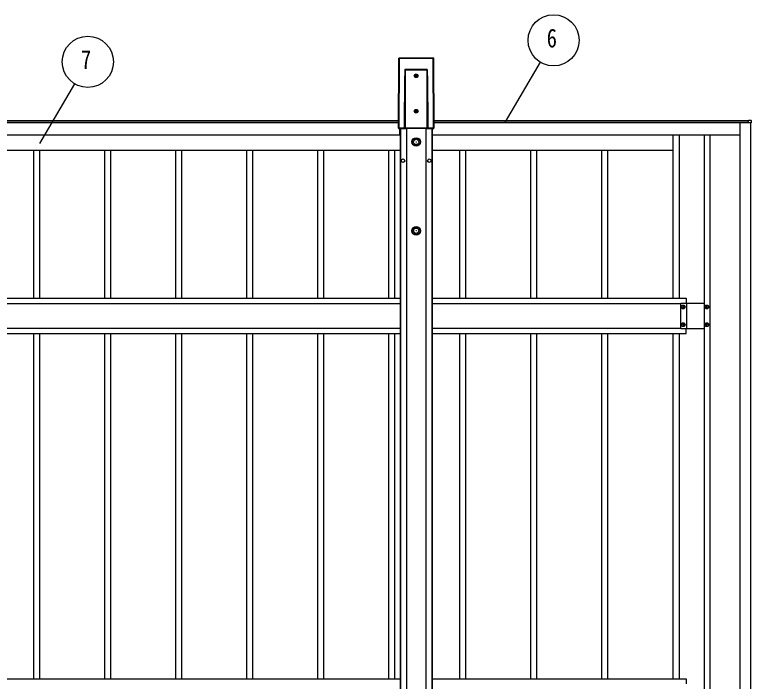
# Model space of a CAD drawing. Units: millimetres, scale not verified. Extents: x -10512 to 10512, y -7425 to 7425.
# Drawn here: x -475 to 1599, y -2 to 1875 of the extents above; entities that cross this region are included whole.
import ezdxf
from ezdxf.enums import TextEntityAlignment as Align

# ---------------------------------------------------------------- set-up
doc = ezdxf.new("R2010")
doc.units = ezdxf.units.MM
doc.header["$LTSCALE"] = 30
doc.layers.add('0-4_YKK_A1', color=4, linetype='Continuous')
doc.layers.add('0-5_YKK_D', color=6, linetype='Continuous')
doc.styles.add('ＭＳ ゴシック', font='')
doc.styles.get('ＭＳ ゴシック').set_extended_font_data('MS Gothic')

msp = doc.modelspace()

# ---------------------------------------------------------------- linework, layer by layer
at = {"layer": '0-4_YKK_A1'}
for p, q in [((606.23, 1752.51), (605.6, 1555.37)), ((606.08, 1555.85), (606.71, 1752.03)), ((606.71, 1752.03), (606.23, 1752.51)), ((606.23, 1752.51), (606.23, 1752.51)), ((607.21, 1752), (606.58, 1555.82)), ((704.24, 1753.01), (606.73, 1753.01)), ((606.73, 1753.01), (607.21, 1752.53)), ((704.24, 1753.01), (606.73, 1753.01)), ((606.73, 1753.01), (606.73, 1753.01)), ((607.21, 1752.53), (703.76, 1752.53)), ((607.21, 1752.53), (607.21, 1752)), ((703.76, 1752), (607.21, 1752)), ((703.76, 1752.53), (704.24, 1753.01)), ((703.76, 1752.53), (703.76, 1752)), ((704.39, 1555.82), (703.76, 1752)), ((704.24, 1753.01), (704.24, 1753.01)), ((704.74, 1752.51), (704.26, 1752.03)), ((704.26, 1752.03), (704.89, 1555.85)), ((705.37, 1555.37), (704.74, 1752.51)), ((705.37, 1555.37), (704.74, 1752.51)), ((704.74, 1752.51), (704.74, 1752.51)), ((624.43, 1721.92), (686.54, 1721.92)), ((622.96, 1555.93), (623.43, 1702.71)), ((623.93, 1702.69), (623.46, 1555.91)), ((623.93, 1556.38), (623.93, 1702.69)), ((686.55, 1719.31), (624.43, 1719.31)), ((624.43, 1719.31), (624.43, 1556.38)), ((655.97, 1704.78), (655.97, 1705.74)), ((686.55, 1556.38), (686.55, 1719.31)), ((687.05, 1702.69), (687.05, 1556.38)), ((687.52, 1555.91), (687.05, 1702.69)), ((687.55, 1702.71), (688.02, 1555.93)), ((655.97, 1604.78), (655.97, 1605.74)), ((-1820.57, 1577.19), (605.67, 1577.19)), ((705.3, 1577.19), (1591.05, 1577.19)), ((1591.05, 1578.7), (1598.58, 1578.24)), ((1591.05, 1578.2), (1591.05, 1578.7)), ((1591.05, 1572.3), (1591.05, 1578.2)), ((-1820.56, 1572.19), (605.66, 1572.19)), ((-1820.56, 1572.16), (605.66, 1572.16)), ((606.58, 1555.82), (622.96, 1555.82)), ((606.58, 1555.82), (606.58, 1555.35)), ((623.46, 1555.91), (623.93, 1556.38)), ((624.43, 1555.88), (623.9, 1555.35)), ((624.43, 1556.38), (686.55, 1556.38)), ((624.43, 1556.38), (624.43, 1555.88)), ((686.55, 1555.88), (624.43, 1555.88)), ((626.86, 1554.87), (627.11, 1555.75)), ((627.11, 1555.75), (683.99, 1555.75)), ((627.99, 1555.75), (627.99, -69.61)), ((682.99, 1555.75), (682.99, -69.61)), ((683.99, 1555.75), (684.24, 1554.87)), ((686.55, 1556.38), (686.55, 1555.88)), ((687.08, 1555.35), (686.55, 1555.88)), ((687.05, 1556.38), (687.52, 1555.91)), ((688.01, 1555.82), (704.39, 1555.82)), ((704.39, 1555.35), (704.39, 1555.82)), ((704.89, 1555.85), (705.37, 1555.37)), ((705.32, 1572.19), (1591.05, 1572.19)), ((705.32, 1572.16), (1589.05, 1572.16)), ((1567.55, -589.26), (1567.55, 1571.69)), ((1567.55, 1571.69), (1592.55, 1571.69)), ((1589.05, 1572.16), (1589.05, 1571.69)), ((1592.05, 1571.69), (1592.05, 1572)), ((1592.55, 1570.5), (1592.55, 1571.7)), ((1592.87, 1570.5), (1592.55, 1570.5)), ((1598.58, 1570.5), (1592.87, 1570.5)), ((1597.55, -588.06), (1597.55, 1570.5)), ((-1824.39, 1537.19), (609.49, 1537.19)), ((605.6, 1555.37), (605.6, 1555.37)), ((606.58, 1555.35), (606.1, 1554.87)), ((606.1, 1554.87), (626.86, 1554.87)), ((606.1, 1554.87), (626.86, 1554.87)), ((606.1, 1554.87), (606.1, 1554.87)), ((623.9, 1555.35), (606.58, 1555.35)), ((609.49, 1537.19), (609.49, 1554.87)), ((609.49, 1552.19), (610.49, 1552.19)), ((610.49, 1554.87), (610.49, -187.78)), ((611.69, 1554.87), (611.69, -187.78)), ((684.24, 1554.87), (704.87, 1554.87)), ((684.24, 1554.87), (704.87, 1554.87)), ((704.39, 1555.35), (687.08, 1555.35)), ((699.29, 1554.87), (699.29, -187.78)), ((700.49, 1554.87), (700.49, -187.78)), ((700.49, 1552.19), (701.49, 1552.19)), ((701.49, 1537.19), (701.49, 1554.87)), ((701.49, 1537.19), (1567.55, 1537.19)), ((704.87, 1554.87), (704.39, 1555.35)), ((704.87, 1554.87), (704.87, 1554.87)), ((705.37, 1555.37), (705.37, 1555.37)), ((1378.55, 1537.19), (1378.55, 1077.19)), ((1395.55, 1537.19), (1395.55, 1077.19)), ((1466.55, 1537.19), (1466.55, -554.76)), ((1482.55, 1537.19), (1482.55, -554.76)), ((-621.45, 1494.19), (-406.35, 1494.19)), ((-421.45, 1494.19), (-206.35, 1494.19)), ((-421.45, 1494.19), (-406.35, 1494.19)), ((-421.45, 1077.19), (-421.45, 1494.19)), ((-421.45, 1494.19), (-406.35, 1494.19)), ((-404.45, 1077.19), (-404.45, 1494.19)), ((-221.45, 1077.19), (-221.45, 1494.19)), ((-221.45, 1494.19), (-6.35, 1494.19)), ((-204.45, 1077.19), (-204.45, 1494.19)), ((-21.45, 1077.19), (-21.45, 1494.19)), ((-21.45, 1494.19), (193.65, 1494.19)), ((-4.45, 1077.19), (-4.45, 1494.19)), ((178.55, 1077.19), (178.55, 1494.19)), ((178.55, 1494.19), (393.65, 1494.19)), ((195.55, 1077.19), (195.55, 1494.19)), ((378.55, 1077.19), (378.55, 1494.19)), ((378.55, 1494.19), (610.49, 1494.19)), ((395.55, 1077.19), (395.55, 1494.19)), ((578.55, 1077.19), (578.55, 1494.19)), ((595.55, 1077.19), (595.55, 1494.19)), ((702.05, 1494.19), (793.65, 1494.19)), ((778.55, 1077.19), (778.55, 1494.19)), ((778.55, 1494.19), (993.65, 1494.19)), ((795.55, 1077.19), (795.55, 1494.19)), ((978.55, 1077.19), (978.55, 1494.19)), ((978.55, 1494.19), (1193.65, 1494.19)), ((995.55, 1077.19), (995.55, 1494.19)), ((1178.55, 1077.19), (1178.55, 1494.19)), ((1178.55, 1494.19), (1378.55, 1494.19)), ((1195.55, 1077.19), (1195.55, 1494.19)), ((-1825.39, 1077.19), (610.49, 1077.19)), ((-1825.39, 1062.19), (610.49, 1062.19)), ((700.49, 1062.19), (1400.55, 1062.19)), ((1400.55, 991.69), (1400.55, 1062.69)), ((1400.55, 1062.69), (1466.55, 1062.69)), ((1418.05, 991.69), (1418.05, 1062.69)), ((1407.07, 1053.63), (1407.07, 1054.59)), ((1473.07, 1053.63), (1473.07, 1054.59)), ((1407.07, 1003.63), (1407.07, 1004.59)), ((1473.07, 1003.63), (1473.07, 1004.59)), ((-1825.39, 992.19), (610.49, 992.19)), ((-1825.39, 977.19), (610.49, 977.19)), ((-421.45, 5.24), (-421.45, 977.19)), ((-404.45, 5.24), (-404.45, 977.19)), ((-221.45, 5.24), (-221.45, 977.19)), ((-204.45, 5.24), (-204.45, 977.19)), ((-21.45, 5.24), (-21.45, 977.19)), ((-4.45, 5.24), (-4.45, 977.19)), ((178.55, 5.24), (178.55, 977.19)), ((195.55, 5.24), (195.55, 977.19)), ((378.55, 5.24), (378.55, 977.19)), ((395.55, 5.24), (395.55, 977.19)), ((578.55, 5.24), (578.55, 977.19)), ((595.55, 5.24), (595.55, 977.19)), ((700.49, 992.19), (1400.55, 992.19)), ((700.49, 977.19), (1415.55, 977.19)), ((778.55, 5.24), (778.55, 977.19)), ((795.55, 5.24), (795.55, 977.19)), ((978.55, 5.24), (978.55, 977.19)), ((995.55, 5.24), (995.55, 977.19)), ((1178.55, 5.24), (1178.55, 977.19)), ((1195.55, 5.24), (1195.55, 977.19)), ((1378.55, 977.19), (1378.55, 5.24)), ((1395.55, 977.19), (1395.55, 5.24)), ((1400.55, 991.69), (1466.55, 991.69)), ((1415.55, 977.19), (1415.55, 991.69)), ((-1825.39, 5.24), (610.49, 5.24))]:
    msp.add_line(p, q, dxfattribs=at)
for points in [[(606.23, 1752.51), (605.6, 1555.37), (606.08, 1555.85)], [(624.06, 1719.33), (624.34, 1721.31), (624.42, 1721.88), (624.43, 1721.92)], [(686.73, 1719.31), (686.59, 1721.3), (686.55, 1721.88), (686.54, 1721.92)], [(624.43, 1719.31), (624.4, 1719.31), (624.38, 1719.31), (624.36, 1719.31), (624.33, 1719.31), (624.31, 1719.31), (624.29, 1719.31), (624.27, 1719.31), (624.25, 1719.31)], [(654.05, 1703.82), (653.09, 1703.82), (653.09, 1702.86), (654.05, 1702.86)], [(655.97, 1705.74), (655.01, 1705.74), (655.01, 1704.78)], [(655.01, 1701.9), (655.01, 1700.94), (655.97, 1700.94), (655.97, 1701.9)], [(656.93, 1702.86), (657.89, 1702.86), (657.89, 1703.82), (656.93, 1703.82)], [(686.55, 1719.31), (686.57, 1719.31), (686.59, 1719.31), (686.62, 1719.31), (686.64, 1719.31), (686.66, 1719.31), (686.68, 1719.31), (686.71, 1719.31), (686.73, 1719.31)], [(654.05, 1603.82), (653.09, 1603.82), (653.09, 1602.86), (654.05, 1602.86)], [(655.97, 1605.74), (655.01, 1605.74), (655.01, 1604.78)], [(655.01, 1601.9), (655.01, 1600.94), (655.97, 1600.94), (655.97, 1601.9)], [(656.93, 1602.86), (657.89, 1602.86), (657.89, 1603.82), (656.93, 1603.82)], [(1599.05, 1577.74), (1599.05, 1570.5), (1598.58, 1570.5)], [(624.43, 1556.38), (624.33, 1556.38), (624.24, 1556.38), (624.16, 1556.38), (624.08, 1556.38), (624.02, 1556.38), (623.97, 1556.38), (623.94, 1556.38), (623.93, 1556.38)], [(686.55, 1556.38), (686.64, 1556.38), (686.73, 1556.38), (686.82, 1556.38), (686.89, 1556.38), (686.95, 1556.38), (687, 1556.38), (687.03, 1556.38), (687.05, 1556.38)], [(1592.25, 1572), (1591.05, 1572), (1591.05, 1572.3)], [(700.49, 1077.19), (1415.55, 1077.19), (1415.55, 1062.69)], [(1406.11, 1051.71), (1405.15, 1051.71), (1405.15, 1052.67), (1406.11, 1052.67)], [(1407.07, 1054.59), (1408.03, 1054.59), (1408.03, 1053.63)], [(1408.03, 1050.75), (1408.03, 1049.79), (1407.07, 1049.79), (1407.07, 1050.75)], [(1408.99, 1052.67), (1409.95, 1052.67), (1409.95, 1051.71), (1408.99, 1051.71)], [(1472.11, 1051.71), (1471.15, 1051.71), (1471.15, 1052.67), (1472.11, 1052.67)], [(1473.07, 1054.59), (1474.03, 1054.59), (1474.03, 1053.63)], [(1474.03, 1050.75), (1474.03, 1049.79), (1473.07, 1049.79), (1473.07, 1050.75)], [(1474.99, 1052.67), (1475.95, 1052.67), (1475.95, 1051.71), (1474.99, 1051.71)], [(1406.11, 1001.71), (1405.15, 1001.71), (1405.15, 1002.67), (1406.11, 1002.67)], [(1407.07, 1004.59), (1408.03, 1004.59), (1408.03, 1003.63)], [(1408.03, 1000.75), (1408.03, 999.79), (1407.07, 999.79), (1407.07, 1000.75)], [(1408.99, 1002.67), (1409.95, 1002.67), (1409.95, 1001.71), (1408.99, 1001.71)], [(1472.11, 1001.71), (1471.15, 1001.71), (1471.15, 1002.67), (1472.11, 1002.67)], [(1473.07, 1004.59), (1474.03, 1004.59), (1474.03, 1003.63)], [(1474.03, 1000.75), (1474.03, 999.79), (1473.07, 999.79), (1473.07, 1000.75)], [(1474.99, 1002.67), (1475.95, 1002.67), (1475.95, 1001.71), (1474.99, 1001.71)], [(700.49, 5.24), (1415.55, 5.24), (1415.55, -9.26)]]:
    msp.add_lwpolyline(points, dxfattribs=at)
for centre, radius in [((655.49, 1703.34), 5.3), ((655.49, 1603.34), 5.3), ((655.55, 1516.84), 12), ((655.55, 1516.84), 10.88), ((655.55, 1516.84), 7.48), ((655.55, 1516.84), 0.5), ((618.49, 1464.19), 5), ((692.49, 1464.19), 5), ((655.55, 1266.84), 12), ((655.55, 1266.84), 10.88), ((655.55, 1266.84), 7.48), ((655.55, 1266.84), 0.5), ((1407.55, 1052.19), 5.3), ((1473.55, 1052.19), 5.3), ((1407.55, 1002.19), 5.3), ((1473.55, 1002.19), 5.3)]:
    msp.add_circle(centre, radius, dxfattribs=at)
for centre, radius, start, end in [((606.73, 1752.51), 0.5, 90, 179.81634), ((606.73, 1752.51), 0.501, 90.24971, 179.75029), ((607.21, 1752.03), 0.501, 90.24971, 179.75029), ((607.11, 1754.76), 2.76, 261.80183, 272.1952), ((703.76, 1752.03), 0.501, 0.24971, 89.75029), ((703.87, 1754.76), 2.76, 267.8048, 278.19817), ((704.24, 1752.51), 0.5, 0.18366, 90), ((704.24, 1752.51), 0.501, 0.24971, 89.75029), ((1065.8, 1689.34), 442.57, 175.77814, 176.1178), ((387.81, 1678.34), 301.89, 7.80423, 8.30085), ((623.53, 1699.96), 2.76, 81.80183, 92.1952), ((622.86, 1710.33), 9.09, 81.20266, 82.35702), ((654.05, 1704.78), 0.96, 270, 0), ((654.05, 1701.9), 0.96, 0, 90), ((656.93, 1704.78), 0.96, 180, 270), ((656.93, 1701.9), 0.96, 90, 180), ((688.12, 1710.33), 9.09, 97.64298, 98.79734), ((687.44, 1699.96), 2.76, 87.8048, 98.19817), ((654.05, 1604.78), 0.96, 270, 0), ((654.05, 1601.9), 0.96, 0, 90), ((656.93, 1604.78), 0.96, 180, 270), ((656.93, 1601.9), 0.96, 90, 180), ((1598.55, 1577.74), 0.5, 0, 86.5), ((606.58, 1555.85), 0.501, 180.24971, 269.75029), ((606.48, 1558.58), 2.76, 261.80183, 272.1952), ((623.06, 1553.18), 2.76, 81.80183, 92.1952), ((623.37, 1553.06), 2.79, 88.18282, 98.39155), ((624.43, 1556.38), 0.501, 180.24971, 269.75029), ((686.55, 1556.38), 0.501, 270.24971, 359.75029), ((687.6, 1553.06), 2.79, 81.60845, 91.81718), ((687.91, 1553.18), 2.76, 87.8048, 98.19817), ((704.5, 1558.58), 2.76, 267.8048, 278.19817), ((704.39, 1555.85), 0.501, 270.24971, 359.75029), ((1592.25, 1571.7), 0.3, 0, 90), ((606.1, 1555.37), 0.5, 179.81634, 270), ((606.1, 1555.37), 0.501, 180.24971, 269.75029), ((704.87, 1555.37), 0.5, 270, 0.18366), ((704.87, 1555.37), 0.501, 270.24971, 359.75029), ((1406.11, 1053.63), 0.96, 270, 0), ((1406.11, 1050.75), 0.96, 0, 90), ((1408.99, 1053.63), 0.96, 180, 270), ((1408.99, 1050.75), 0.96, 90, 180), ((1472.11, 1053.63), 0.96, 270, 0), ((1472.11, 1050.75), 0.96, 0, 90), ((1474.99, 1053.63), 0.96, 180, 270), ((1474.99, 1050.75), 0.96, 90, 180), ((1406.11, 1003.63), 0.96, 270, 0), ((1406.11, 1000.75), 0.96, 0, 90), ((1408.99, 1003.63), 0.96, 180, 270), ((1408.99, 1000.75), 0.96, 90, 180), ((1472.11, 1003.63), 0.96, 270, 0), ((1472.11, 1000.75), 0.96, 0, 90), ((1474.99, 1003.63), 0.96, 180, 270), ((1474.99, 1000.75), 0.96, 90, 180)]:
    msp.add_arc(centre, radius, start, end, dxfattribs=at)
for centre, major_axis, ratio, start_param, end_param in [((627.52, 1719.31), (0, -50), 0.061774, 4.6600291, 4.7123946), ((683.46, 1719.31), (0, -50), 0.061774, 1.5707907, 1.6231562), ((624.43, 1701.55), (0, -19.08), 0.052413, 3.5123474, 4.6513024), ((624.43, 1701.52), (0, -19.08), 0.026207, 3.5123474, 4.6513024), ((686.55, 1701.52), (0, -19.08), 0.026207, 1.6318829, 2.7708379), ((686.55, 1701.55), (0, -19.08), 0.052413, 1.6318829, 2.7708379), ((623.96, 1555.94), (-0.543, -0.848), 0.992387, 5.2824884, 5.3922079), ((623.9, 1555.85), (0.941, -0.042), 0.529688, 3.2789358, 4.7362857), ((623.96, 1555.91), (-0.293, -0.417), 0.981557, 5.3232786, 5.4329981), ((623.9, 1555.85), (0.185, -0.478), 0.839234, 4.3937254, 5.8510754), ((687.08, 1555.85), (-0.185, -0.478), 0.839234, 0.4321099, 1.8894599), ((687.08, 1555.85), (0.941, 0.042), 0.529688, 4.6884922, 6.1458421), ((687.01, 1555.91), (0.293, -0.417), 0.981557, 0.8501872, 0.9599067), ((687.01, 1555.94), (0.543, -0.848), 0.992387, 0.8909775, 1.0006969)]:
    msp.add_ellipse(centre, major_axis=major_axis, ratio=ratio, start_param=start_param, end_param=end_param, dxfattribs=at)
at = {"layer": '0-5_YKK_D'}
for p, q in [((907.16, 1573.55), (1005.86, 1741.18)), ((-404.37, 1512.88), (-305.67, 1680.5))]:
    msp.add_line(p, q, dxfattribs=at)
for centre in [(1042.39, 1803.22), (-269.13, 1742.55)]:
    msp.add_circle(centre, 72, dxfattribs=at)

# ---------------------------------------------------------------- texts
at = {"layer": '0-5_YKK_D', "style": 'ＭＳ ゴシック', "width": 0.8}
for s, p in [('6', (1023.19, 1767.22)), ('7', (-288.33, 1706.55))]:
    msp.add_text(s, height=52.79, dxfattribs=at).set_placement(p, align=Align.BOTTOM_LEFT)

doc.saveas('drawing.dxf')
